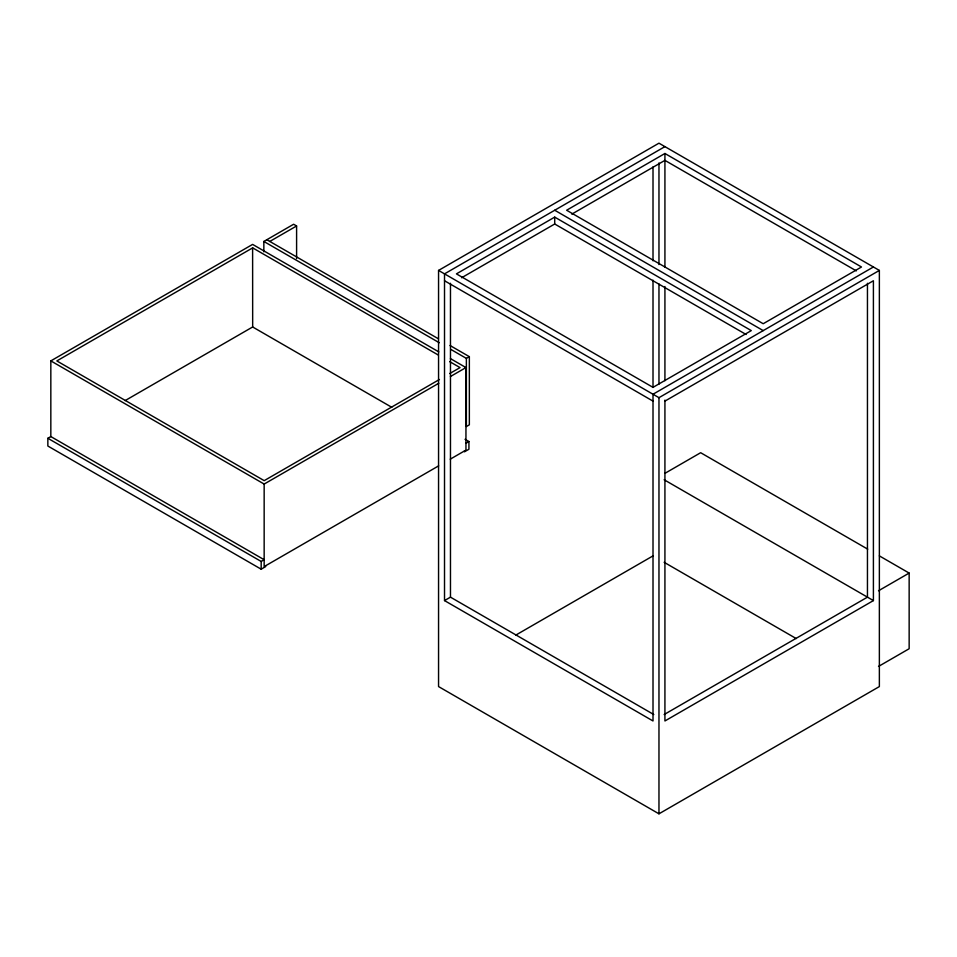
<?xml version="1.0" encoding="UTF-8"?>
<svg xmlns="http://www.w3.org/2000/svg" width="957" height="957" viewBox="0 0 957 957"><rect width="100%" height="100%" fill="white"/><g stroke="black" fill="none" stroke-linecap="round" stroke-linejoin="round"><path stroke-width="1.44" d="M265.651 565.743L265.651 566.604L261.177 569.188L47.85 446.022L47.85 438.282L261.177 561.448L264.156 559.725L50.829 436.559L50.829 360.897L252.612 244.406L438.796 351.889M252.672 247.863L56.834 360.933L264.204 480.653L439.43 379.498M263.845 251.823L263.845 241.451L293.62 224.249L296.598 225.972L296.598 258.569M269.79 241.451L296.598 225.972M47.85 438.282L50.829 436.559M125.116 400.612L252.672 326.971L252.612 247.839L438.139 354.951M438.557 270.424L658.966 143.179L879.363 270.424L879.363 686.576L658.966 813.821L438.557 686.576L438.557 270.424L658.966 397.681L879.363 270.424M664.924 146.624L444.515 273.869L444.515 600.589L653.009 720.968L653.009 394.236L873.406 266.991M554.713 217.119L456.429 273.869L653.009 387.358L751.293 330.608L554.713 217.119L554.713 223.998L746.125 334.507M664.924 153.491L566.628 210.241L763.207 323.729L861.491 266.991L664.924 153.491L664.924 160.369L856.324 270.879M461.597 277.757L554.713 223.998M571.808 214.129L664.924 160.369M466.37 358.385L469.349 356.662L469.349 424.824L466.37 426.547L466.37 358.385L450.891 349.437M449.73 373.541L460.042 367.596L449.73 361.65M50.829 360.897L264.156 484.063L438.785 383.255M450.424 376.532L465.951 367.572L465.951 450.101L450.257 459.169M465.951 443.258L468.93 441.536L468.93 449.252L464.456 451.824L464.456 450.962M438.641 465.868L264.156 566.604L264.156 484.063M664.924 401.115L873.406 280.748L873.406 600.589L664.924 720.968L664.924 400.11M444.515 600.589L450.472 597.156L653.787 714.532M664.924 473.344L700.656 452.709L867.712 549.151M515.739 635.137L653.009 555.885M664.146 714.532L867.449 597.156L867.449 283.284M878.514 590.768L909.15 573.076L909.15 648.738L878.514 666.431M554.713 210.241L763.207 330.608M444.515 280.748L653.009 401.115M879.363 555.885L909.15 573.076M266.824 239.729L438.39 338.79M450.005 345.489L469.349 356.662M263.845 241.451L439.287 342.738M664.146 479.768L873.406 600.589M450.436 358.612L465.951 367.572M465.042 439.299L468.93 441.536M664.146 562.309L796.224 638.57M252.612 326.947L391.772 407.287M664.924 160.967L664.924 267.087M664.924 286.514L664.924 380.683M658.966 162.917L658.966 264.551M658.966 283.978L658.966 384.116M658.966 397.681L658.966 813.821M653.009 166.913L653.009 260.794M653.009 280.174L653.009 387.477M450.472 283.284L450.472 597.156M261.177 561.448L261.177 569.188"/></g></svg>
